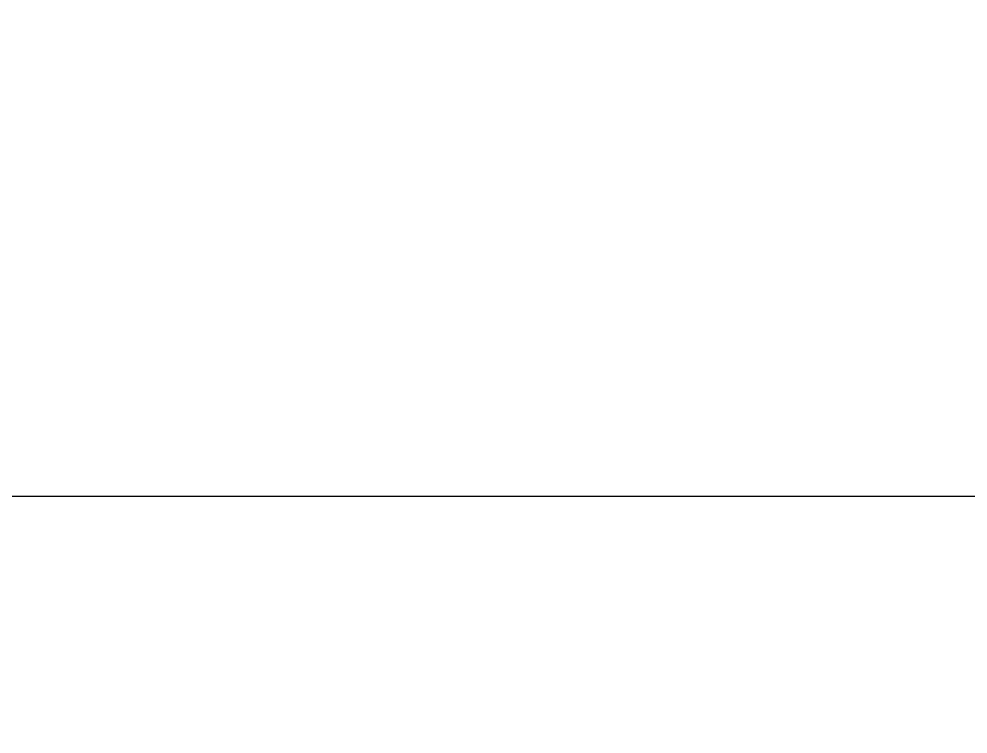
# Model space of a CAD drawing. Header units: metres. Extents: x 563371 to 571261, y 2062953 to 2068466.
# Drawn here: x 568816.3 to 568825.56, y 2065856.8 to 2065863.78 of the extents above; entities that cross this region are included whole.
import ezdxf

# ---------------------------------------------------------------- set-up
doc = ezdxf.new("R2010")
doc.units = ezdxf.units.M
doc.linetypes.add('ACAD_ISO10W100', pattern=[18.5, 12, -3, 0.5, -3])
doc.linetypes.add('HIDDEN', pattern=[0.375, 0.25, -0.125])
for name, color, linetype in [('ghichieudai', 7, 'CONTINUOUS'), ('LogDg phu', 7, 'CONTINUOUS'), ('MATCATDUONG', 8, 'CONTINUOUS'), ('TimDg', 222, 'CONTINUOUS')]:
    doc.layers.add(name, color=color, linetype=linetype)

msp = doc.modelspace()

# ---------------------------------------------------------------- linework, layer by layer
at = {"layer": 'LogDg phu', "linetype": 'HIDDEN', "ltscale": 50}
msp.add_lwpolyline([(568768.0456, 2065993.2554), (568815.5109, 2065860.5682), (568854.1884, 2065752.4468, -1.014621), (568850.4034, 2065751.1545, 1.014621), (568854.1884, 2065752.4468), (568815.5109, 2065860.5682)], format="xyb", dxfattribs=at)
at = {"layer": 'TimDg', "linetype": 'ACAD_ISO10W100', "ltscale": 0.75}
msp.add_lwpolyline([(569408.6619, 2066103.8401), (569093.3072, 2065942.9118, -0.046747), (569058.6316, 2065929.1248), (568564.1792, 2065784.2572), (568255.9035, 2065693.9367)], format="xyb", dxfattribs=at)

# ---------------------------------------------------------------- next in the draw order: wipeouts: each hides what was drawn before it
msp.add_wipeout([(568538.5548, 2065837.1158), (569134.3908, 2065836.3611), (569086.2233, 2065956.1498), (568779.0042, 2065956.6832), (568600.6017, 2065960.3155)]).dxf.layer = 'ghichieudai'

# ---------------------------------------------------------------- next in the draw order: linework, layer by layer
at = {"layer": 'MATCATDUONG', "color": 40, "linetype": 'Continuous'}
msp.add_lwpolyline([(568821.9665, 2065866.0139), (568781.9665, 2065865.6884), (568781.9665, 2065866.2887), (568781.9665, 2065866.72), (568757.9665, 2065866.72), (568757.9665, 2065859.123), (568901.9665, 2065859.123), (568901.9665, 2065866.72), (568877.9665, 2065866.72), (568877.9665, 2065866.2887), (568877.9665, 2065865.6884), (568837.9665, 2065866.0139)], dxfattribs=at)

doc.saveas('drawing.dxf')
